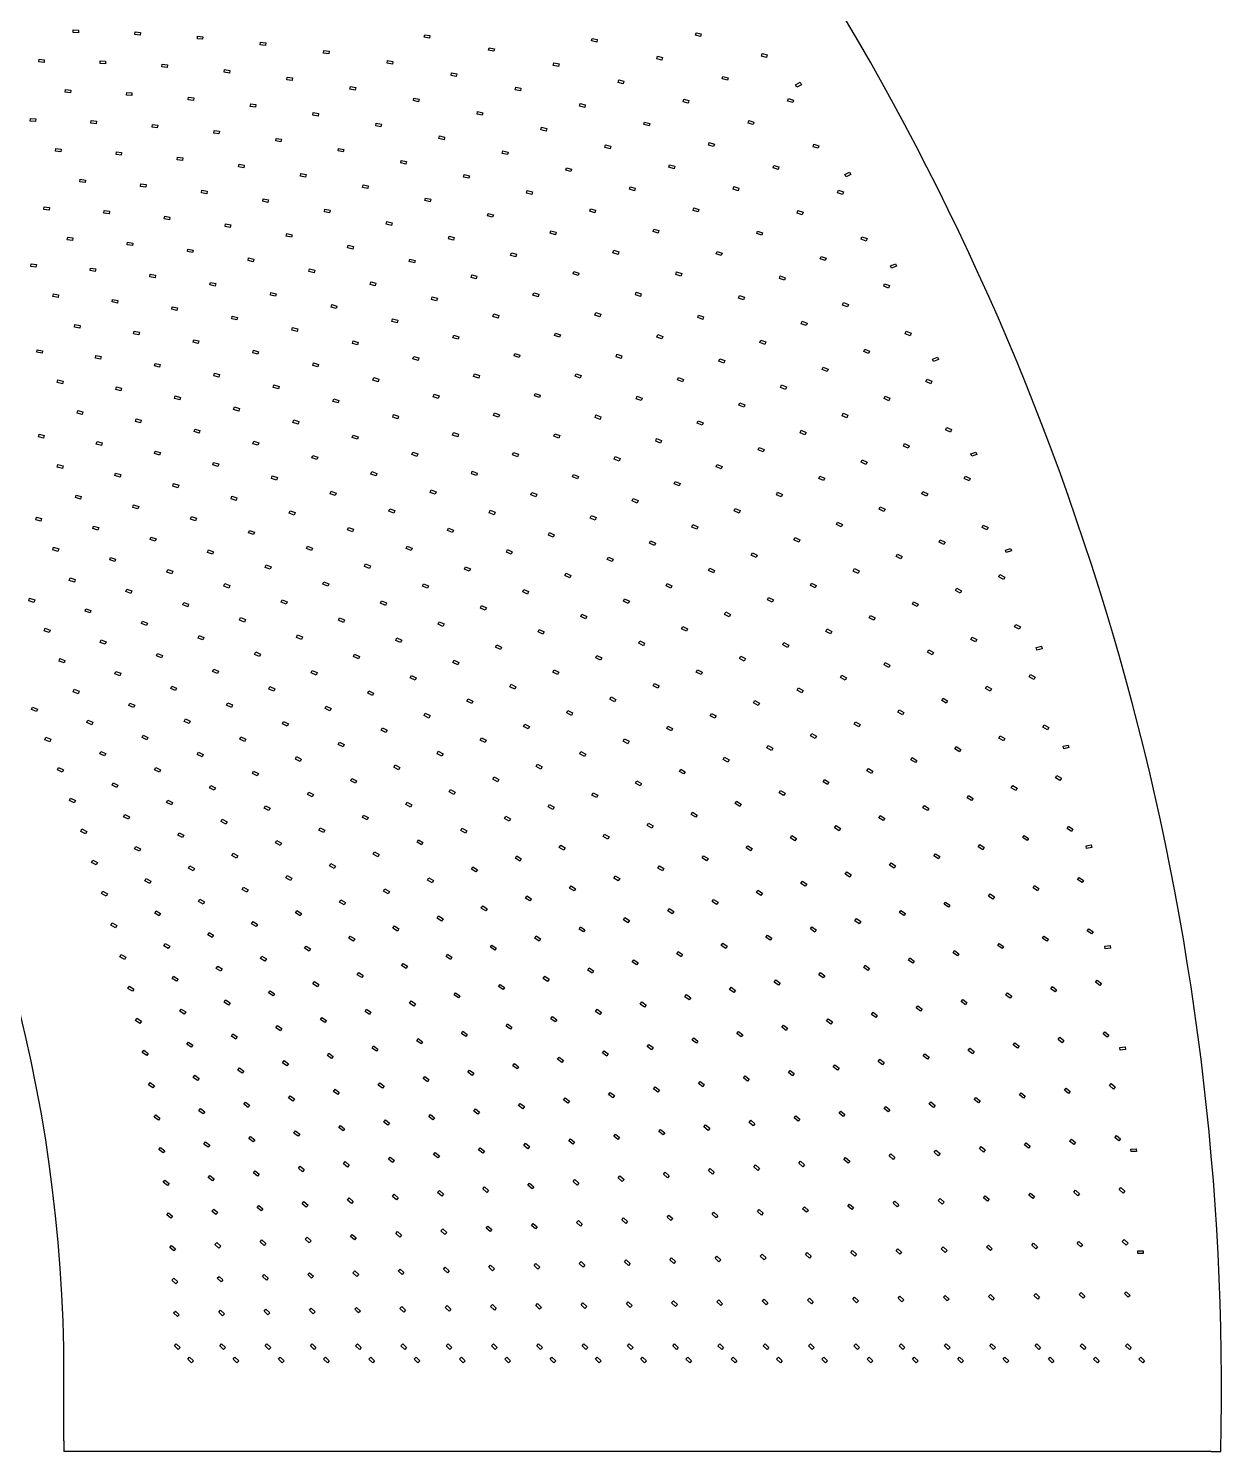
# Model space of a CAD drawing. Header units: millimetres. Extents: x 0 to 999, y -29 to 907.
# Drawn here: x 552 to 999, y -29 to 505 of the extents above; entities that cross this region are included whole.
import ezdxf

# ---------------------------------------------------------------- set-up
doc = ezdxf.new("R2010")
doc.units = ezdxf.units.MM
doc.layers.get('0').update_dxf_attribs({"linetype": 'CONTINUOUS'})

msp = doc.modelspace()

# ---------------------------------------------------------------- linework, layer by layer
for p, q in [((564.86, -25), (564.86, 0)), ((564.86, -25), (564.86, -29)), ((568.86, -29), (564.86, -29)), ((995.49, -29), (568.86, -29)), ((995.49, -29), (999.09, -29))]:
    msp.add_line(p, q)
for points in [[(568.29, 503.72), (568.37, 504.72), (570.36, 504.57), (570.29, 503.57)], [(591.51, 502.9), (591.61, 503.9), (593.6, 503.71), (593.5, 502.72)], [(614.93, 501.35), (615.04, 502.34), (617.03, 502.11), (616.91, 501.12)], [(700.08, 501.89), (700.25, 502.87), (702.22, 502.52), (702.05, 501.54)], [(802.11, 503.61), (804.06, 503.14), (803.82, 502.16), (801.88, 502.63)], [(640.5, 498.77), (638.52, 499.04), (638.65, 500.03), (640.63, 499.76)], [(664.24, 495.67), (662.26, 495.98), (662.42, 496.97), (664.39, 496.66)], [(724.26, 497.01), (724.46, 497.99), (726.42, 497.6), (726.23, 496.62)], [(762.86, 500.51), (763.07, 501.48), (765.02, 501.05), (764.81, 500.08)], [(555.41, 492.63), (555.49, 493.62), (557.48, 493.48), (557.41, 492.48)], [(578.41, 492.07), (578.5, 493.07), (580.49, 492.88), (580.4, 491.88)], [(601.61, 490.78), (601.72, 491.78), (603.71, 491.55), (603.59, 490.55)], [(688.28, 492.79), (688.11, 491.8), (686.14, 492.15), (686.31, 493.14)], [(750.7, 491.89), (750.49, 490.92), (748.53, 491.35), (748.75, 492.32)], [(789.55, 494.27), (789.32, 493.3), (787.37, 493.77), (787.61, 494.74)], [(826.61, 494.81), (826.86, 495.77), (828.8, 495.27), (828.54, 494.3)], [(624.98, 488.75), (625.12, 489.74), (627.1, 489.47), (626.97, 488.48)], [(650.5, 485.65), (648.52, 485.96), (648.68, 486.95), (650.65, 486.64)], [(710.13, 487.56), (710.33, 488.54), (712.29, 488.15), (712.09, 487.17)], [(812.18, 487.21), (814.11, 486.7), (813.86, 485.73), (811.92, 486.24)], [(565.31, 481.24), (565.4, 482.24), (567.39, 482.05), (567.3, 481.05)], [(588.29, 480.22), (588.4, 481.21), (590.39, 480.98), (590.27, 479.99)], [(674.17, 482.07), (672.2, 482.42), (672.38, 483.41), (674.35, 483.06)], [(734.21, 482.19), (734.43, 483.17), (736.38, 482.74), (736.16, 481.76)], [(772.87, 484.9), (773.1, 485.87), (775.05, 485.41), (774.81, 484.43)], [(841.68, 484.1), (839.92, 483.15), (839.44, 484.03), (841.2, 484.98)], [(611.45, 478.46), (611.59, 479.45), (613.57, 479.18), (613.43, 478.19)], [(634.79, 475.95), (634.94, 476.94), (636.92, 476.63), (636.76, 475.64)], [(698.15, 478.7), (697.96, 477.72), (696, 478.11), (696.19, 479.09)], [(760.54, 476.54), (760.31, 475.57), (758.36, 476.04), (758.6, 477.01)], [(799.43, 478.13), (799.18, 477.16), (797.24, 477.67), (797.5, 478.64)], [(836.49, 477.91), (836.76, 478.87), (838.69, 478.32), (838.41, 477.36)], [(552.3, 471.4), (554.29, 471.22), (554.2, 470.22), (552.2, 470.41)], [(574.97, 469.66), (575.08, 470.65), (577.07, 470.42), (576.95, 469.43)], [(660.23, 472.34), (658.26, 472.69), (658.44, 473.67), (660.41, 473.32)], [(719.89, 473.03), (720.1, 474.01), (722.06, 473.58), (721.84, 472.6)], [(821.91, 470.6), (823.83, 470.06), (823.56, 469.09), (821.64, 469.64)], [(597.92, 468.17), (598.06, 469.16), (600.04, 468.89), (599.9, 467.9)], [(621.05, 465.94), (621.2, 466.93), (623.18, 466.62), (623.02, 465.63)], [(683.83, 468.27), (681.86, 468.66), (682.06, 469.65), (684.02, 469.26)], [(707.74, 464.42), (707.52, 463.44), (705.57, 463.87), (705.78, 464.85)], [(743.86, 467.17), (744.09, 468.14), (746.04, 467.68), (745.8, 466.7)], [(782.56, 469.1), (782.81, 470.07), (784.75, 469.56), (784.49, 468.59)], [(561.76, 460.09), (563.75, 459.86), (563.63, 458.86), (561.65, 459.09)], [(644.32, 462.96), (644.5, 463.94), (646.47, 463.59), (646.29, 462.61)], [(669.69, 458.83), (667.73, 459.22), (667.93, 460.2), (669.89, 459.81)], [(770.07, 460.99), (769.81, 460.02), (767.88, 460.53), (768.13, 461.5)], [(808.98, 461.79), (808.71, 460.83), (806.78, 461.37), (807.06, 462.34)], [(846.03, 460.82), (846.32, 461.77), (848.23, 461.19), (847.94, 460.23)], [(584.39, 457.88), (584.52, 458.87), (586.51, 458.6), (586.37, 457.61)], [(607.31, 455.92), (607.46, 456.91), (609.44, 456.6), (609.29, 455.61)], [(630.39, 453.22), (630.56, 454.21), (632.53, 453.86), (632.36, 452.87)], [(693.2, 454.28), (691.24, 454.71), (691.46, 455.69), (693.41, 455.26)], [(729.35, 458.31), (729.59, 459.28), (731.53, 458.81), (731.3, 457.84)], [(653.6, 449.77), (653.79, 450.75), (655.75, 450.36), (655.56, 449.38)], [(717.02, 449.94), (716.79, 448.97), (714.85, 449.44), (715.08, 450.41)], [(753.19, 451.96), (753.45, 452.93), (755.38, 452.42), (755.13, 451.45)], [(791.93, 453.1), (792.2, 454.07), (794.13, 453.52), (793.85, 452.56)], [(831.3, 453.81), (833.21, 453.22), (832.92, 452.27), (831.01, 452.85)], [(860.19, 450.4), (858.39, 449.52), (857.95, 450.41), (859.75, 451.29)], [(570.99, 448.58), (572.98, 448.31), (572.84, 447.32), (570.86, 447.59)], [(593.57, 445.91), (593.73, 446.9), (595.7, 446.59), (595.55, 445.6)], [(616.45, 443.49), (616.62, 444.48), (618.59, 444.13), (618.42, 443.14)], [(678.88, 445.13), (676.92, 445.56), (677.14, 446.53), (679.09, 446.1)], [(738.51, 443.39), (738.77, 444.36), (740.7, 443.85), (740.45, 442.89)], [(779.27, 445.25), (779, 444.29), (777.08, 444.84), (777.35, 445.8)], [(818.19, 445.26), (817.9, 444.3), (815.99, 444.89), (816.28, 445.84)], [(855.21, 443.53), (855.53, 444.48), (857.43, 443.86), (857.11, 442.91)], [(559.31, 437.03), (557.33, 437.3), (557.46, 438.29), (559.44, 438.02)], [(639.46, 440.32), (639.66, 441.3), (641.62, 440.91), (641.43, 439.93)], [(702.28, 440.11), (700.34, 440.58), (700.58, 441.55), (702.52, 441.08)], [(579.99, 436.88), (581.97, 436.57), (581.81, 435.59), (579.83, 435.9)], [(602.51, 433.76), (602.68, 434.74), (604.65, 434.39), (604.48, 433.41)], [(662.6, 436.4), (662.82, 437.37), (664.77, 436.94), (664.55, 435.97)], [(726.02, 435.28), (725.76, 434.32), (723.83, 434.83), (724.08, 435.79)], [(762.22, 436.57), (762.5, 437.53), (764.42, 436.98), (764.15, 436.02)], [(800.97, 436.92), (801.26, 437.88), (803.18, 437.29), (802.88, 436.33)], [(840.35, 436.82), (842.25, 436.2), (841.94, 435.25), (840.04, 435.87)], [(625.33, 430.88), (625.53, 431.86), (627.49, 431.47), (627.29, 430.49)], [(648.28, 427.24), (648.49, 428.22), (650.45, 427.79), (650.23, 426.81)], [(687.78, 431.24), (685.84, 431.71), (686.07, 432.68), (688.01, 432.21)], [(747.37, 428.3), (747.64, 429.26), (749.57, 428.71), (749.29, 427.75)], [(788.16, 429.33), (787.86, 428.37), (785.95, 428.96), (786.25, 429.91)], [(827.07, 428.54), (826.76, 427.59), (824.86, 428.22), (825.17, 429.17)], [(568.07, 425.57), (566.1, 425.88), (566.25, 426.87), (568.23, 426.56)], [(588.75, 425.01), (590.71, 424.66), (590.54, 423.68), (588.57, 424.03)], [(611.2, 421.43), (611.39, 422.41), (613.35, 422.02), (613.16, 421.04)], [(671.33, 422.85), (671.56, 423.82), (673.51, 423.35), (673.27, 422.38)], [(711.08, 425.75), (709.15, 426.26), (709.4, 427.22), (711.34, 426.72)], [(864.05, 426.07), (864.38, 427.01), (866.27, 426.35), (865.94, 425.4)], [(554.33, 415.56), (552.36, 415.87), (552.51, 416.86), (554.49, 416.55)], [(633.96, 418.08), (634.17, 419.06), (636.12, 418.63), (635.91, 417.65)], [(696.4, 417.18), (694.46, 417.69), (694.72, 418.66), (696.65, 418.15)], [(734.71, 420.44), (734.44, 419.48), (732.51, 420.03), (732.79, 420.99)], [(770.93, 420.99), (771.23, 421.95), (773.14, 421.36), (772.85, 420.4)], [(809.68, 420.56), (810, 421.51), (811.89, 420.88), (811.58, 419.93)], [(849.05, 419.66), (850.94, 419), (850.61, 418.05), (848.72, 418.72)], [(877.35, 415.98), (875.52, 415.17), (875.11, 416.09), (876.94, 416.9)], [(576.6, 413.94), (574.63, 414.29), (574.81, 415.28), (576.78, 414.93)], [(597.26, 412.96), (599.22, 412.57), (599.03, 411.59), (597.06, 411.98)], [(656.82, 413.98), (657.06, 414.95), (659, 414.48), (658.77, 413.51)], [(719.58, 411.21), (717.66, 411.76), (717.93, 412.72), (719.86, 412.18)], [(755.92, 413.03), (756.21, 413.98), (758.12, 413.4), (757.83, 412.44)], [(796.72, 413.22), (796.41, 412.27), (794.51, 412.9), (794.82, 413.85)], [(835.61, 411.65), (835.28, 410.71), (833.39, 411.37), (833.72, 412.31)], [(619.63, 408.92), (619.85, 409.9), (621.8, 409.47), (621.59, 408.49)], [(642.32, 405.12), (642.55, 406.09), (644.5, 405.62), (644.26, 404.65)], [(679.78, 409.12), (680.04, 410.09), (681.97, 409.58), (681.72, 408.61)], [(743.1, 405.43), (742.81, 404.47), (740.9, 405.06), (741.19, 406.02)], [(779.33, 405.24), (779.64, 406.19), (781.54, 405.57), (781.23, 404.62)], [(872.53, 408.42), (872.88, 409.36), (874.75, 408.66), (874.4, 407.72)], [(562.66, 404.21), (560.69, 404.56), (560.87, 405.55), (562.84, 405.2)], [(584.89, 402.14), (582.93, 402.53), (583.13, 403.51), (585.09, 403.12)], [(605.53, 400.74), (607.48, 400.31), (607.26, 399.34), (605.31, 399.77)], [(665.1, 400.55), (665.35, 401.52), (667.29, 401.01), (667.03, 400.04)], [(704.73, 402.94), (702.81, 403.49), (703.08, 404.45), (705, 403.91)], [(818.06, 404.02), (818.39, 404.96), (820.28, 404.3), (819.95, 403.36)], [(857.4, 402.32), (859.27, 401.62), (858.92, 400.69), (857.05, 401.39)], [(627.81, 396.25), (628.05, 397.22), (629.99, 396.75), (629.76, 395.78)], [(687.95, 395.22), (688.23, 396.19), (690.15, 395.64), (689.88, 394.68)], [(727.79, 396.51), (725.88, 397.1), (726.17, 398.05), (728.08, 397.46)], [(764.15, 397.58), (764.46, 398.53), (766.36, 397.91), (766.05, 396.96)], [(804.95, 396.95), (804.62, 396.01), (802.73, 396.67), (803.06, 397.62)], [(570.76, 392.7), (568.8, 393.09), (568.99, 394.07), (570.95, 393.68)], [(592.94, 390.18), (590.99, 390.61), (591.2, 391.58), (593.16, 391.15)], [(650.42, 391.98), (650.67, 392.95), (652.61, 392.44), (652.35, 391.47)], [(712.77, 388.54), (710.86, 389.13), (711.15, 390.09), (713.07, 389.5)], [(751.19, 390.25), (750.87, 389.3), (748.97, 389.92), (749.29, 390.87)], [(787.4, 389.32), (787.73, 390.27), (789.62, 389.6), (789.29, 388.66)], [(843.8, 394.59), (843.45, 393.65), (841.58, 394.35), (841.93, 395.29)], [(880.64, 390.61), (881.01, 391.54), (882.87, 390.8), (882.5, 389.87)], [(613.54, 388.36), (615.49, 387.89), (615.25, 386.92), (613.31, 387.38)], [(673.1, 386.96), (673.37, 387.92), (675.3, 387.37), (675.02, 386.41)], [(826.1, 387.32), (826.45, 388.25), (828.32, 387.55), (827.97, 386.62)], [(865.4, 384.82), (867.26, 384.08), (866.89, 383.15), (865.03, 383.89)], [(556.82, 384.23), (556.63, 383.25), (554.66, 383.64), (554.86, 384.62)], [(578.62, 381.02), (576.67, 381.45), (576.88, 382.43), (578.83, 382)], [(600.75, 378.05), (598.8, 378.52), (599.04, 379.49), (600.98, 379.02)], [(635.73, 383.41), (635.99, 384.38), (637.92, 383.87), (637.67, 382.9)], [(658.25, 378.69), (658.52, 379.65), (660.44, 379.1), (660.17, 378.14)], [(695.84, 381.17), (696.13, 382.12), (698.05, 381.53), (697.75, 380.58)], [(735.7, 381.64), (733.8, 382.27), (734.11, 383.22), (736.01, 382.59)], [(772.07, 381.98), (772.4, 382.92), (774.29, 382.25), (773.96, 381.31)], [(812.85, 380.52), (812.5, 379.58), (810.62, 380.28), (810.97, 381.22)], [(893.13, 380.92), (891.27, 380.18), (890.9, 381.11), (892.76, 381.85)], [(621.31, 375.81), (623.24, 375.3), (622.99, 374.34), (621.05, 374.84)], [(680.82, 373.2), (681.12, 374.16), (683.03, 373.57), (682.73, 372.61)], [(720.52, 373.98), (718.62, 374.61), (718.93, 375.56), (720.83, 374.93)], [(758.96, 374.91), (758.63, 373.96), (756.74, 374.63), (757.07, 375.57)], [(795.15, 373.25), (795.5, 374.18), (797.37, 373.48), (797.02, 372.54)], [(851.64, 377.36), (851.27, 376.43), (849.41, 377.17), (849.78, 378.1)], [(564.51, 372.84), (564.3, 371.86), (562.34, 372.29), (562.56, 373.27)], [(586.24, 369.18), (584.3, 369.65), (584.53, 370.63), (586.48, 370.16)], [(643.39, 370.42), (643.67, 371.38), (645.59, 370.83), (645.32, 369.87)], [(833.8, 370.45), (834.17, 371.38), (836.03, 370.64), (835.66, 369.71)], [(888.4, 372.64), (888.79, 373.56), (890.63, 372.78), (890.24, 371.86)], [(608.3, 365.77), (606.37, 366.28), (606.62, 367.24), (608.56, 366.73)], [(665.8, 365.23), (666.1, 366.19), (668.01, 365.6), (667.72, 364.65)], [(703.44, 366.95), (703.75, 367.9), (705.65, 367.27), (705.34, 366.32)], [(743.3, 366.61), (741.41, 367.28), (741.74, 368.22), (743.63, 367.56)], [(779.67, 366.21), (780.02, 367.15), (781.9, 366.44), (781.54, 365.51)], [(820.41, 363.92), (820.04, 362.99), (818.18, 363.73), (818.55, 364.66)], [(873.04, 367.16), (874.88, 366.38), (874.49, 365.46), (872.65, 366.24)], [(571.97, 361.29), (571.74, 360.32), (569.79, 360.79), (570.03, 361.76)], [(593.62, 357.2), (591.69, 357.71), (591.94, 358.67), (593.88, 358.17)], [(628.81, 363.11), (630.74, 362.56), (630.46, 361.6), (628.54, 362.15)], [(650.79, 357.27), (651.08, 358.23), (652.99, 357.64), (652.7, 356.68)], [(688.26, 359.29), (688.58, 360.24), (690.48, 359.62), (690.16, 358.67)], [(727.97, 359.27), (726.08, 359.93), (726.41, 360.87), (728.3, 360.21)], [(766.42, 359.41), (766.07, 358.47), (764.2, 359.18), (764.55, 360.11)], [(802.57, 357.01), (802.94, 357.94), (804.79, 357.2), (804.42, 356.27)], [(859.13, 359.98), (858.74, 359.06), (856.9, 359.84), (857.29, 360.76)], [(557.23, 351.45), (555.29, 351.92), (555.52, 352.9), (557.47, 352.43)], [(615.61, 353.33), (613.69, 353.88), (613.96, 354.84), (615.88, 354.29)], [(673.09, 351.63), (673.4, 352.58), (675.3, 351.96), (674.99, 351.01)], [(710.75, 352.58), (711.08, 353.52), (712.97, 352.86), (712.64, 351.92)], [(750.59, 351.44), (748.72, 352.14), (749.07, 353.08), (750.94, 352.37)], [(841.15, 353.44), (841.54, 354.36), (843.38, 353.58), (842.99, 352.66)], [(895.79, 354.51), (896.19, 355.43), (898.02, 354.61), (897.61, 353.7)], [(579.19, 349.6), (578.94, 348.63), (577, 349.14), (577.26, 350.11)], [(636.06, 350.26), (637.97, 349.67), (637.68, 348.72), (635.77, 349.3)], [(786.95, 350.29), (787.32, 351.22), (789.18, 350.48), (788.81, 349.55)], [(827.63, 347.18), (827.25, 346.26), (825.4, 347.04), (825.79, 347.96)], [(880.32, 349.35), (882.14, 348.53), (881.74, 347.62), (879.91, 348.43)], [(600.76, 345.06), (598.83, 345.61), (599.11, 346.57), (601.03, 346.03)], [(622.66, 340.75), (620.75, 341.34), (621.04, 342.3), (622.95, 341.71)], [(657.91, 343.97), (658.22, 344.92), (660.12, 344.3), (659.81, 343.35)], [(695.42, 345.23), (695.75, 346.18), (697.64, 345.51), (697.31, 344.57)], [(735.12, 344.4), (733.24, 345.1), (733.6, 346.04), (735.47, 345.34)], [(773.56, 343.76), (773.19, 342.83), (771.34, 343.58), (771.71, 344.5)], [(866.27, 342.45), (865.86, 341.54), (864.04, 342.35), (864.44, 343.27)], [(907.51, 345.26), (905.62, 344.59), (905.29, 345.54), (907.18, 346.2)], [(564.26, 340.06), (562.32, 340.57), (562.58, 341.54), (564.51, 341.03)], [(586.18, 337.76), (585.9, 336.8), (583.98, 337.34), (584.25, 338.3)], [(643.05, 337.27), (644.95, 336.64), (644.63, 335.69), (642.73, 336.32)], [(680.09, 337.88), (680.42, 338.83), (682.31, 338.16), (681.98, 337.22)], [(717.77, 338.07), (718.12, 339.01), (719.99, 338.3), (719.64, 337.37)], [(757.58, 336.12), (755.72, 336.86), (756.09, 337.78), (757.95, 337.04)], [(809.65, 340.63), (810.04, 341.56), (811.89, 340.78), (811.5, 339.86)], [(848.16, 336.27), (848.57, 337.19), (850.39, 336.37), (849.99, 335.46)], [(902.8, 336.24), (903.23, 337.15), (905.04, 336.29), (904.61, 335.39)], [(607.64, 332.79), (605.73, 333.37), (606.02, 334.33), (607.94, 333.74)], [(664.76, 330.54), (665.09, 331.48), (666.98, 330.82), (666.65, 329.87)], [(702.29, 331.03), (702.64, 331.97), (704.52, 331.27), (704.17, 330.33)], [(793.91, 334.23), (794.29, 335.16), (796.14, 334.38), (795.75, 333.46)], [(887.23, 331.39), (889.04, 330.54), (888.62, 329.63), (886.81, 330.48)], [(571.05, 328.53), (569.13, 329.07), (569.4, 330.04), (571.32, 329.49)], [(592.92, 325.78), (592.62, 324.82), (590.71, 325.41), (591.01, 326.36)], [(629.46, 328.03), (627.56, 328.66), (627.87, 329.61), (629.77, 328.98)], [(741.96, 329.4), (740.1, 330.14), (740.47, 331.06), (742.33, 330.32)], [(780.39, 327.98), (780, 327.06), (778.16, 327.83), (778.55, 328.75)], [(834.52, 330.29), (834.11, 329.38), (832.28, 330.19), (832.69, 331.11)], [(554.55, 321.77), (556.47, 321.22), (556.2, 320.26), (554.27, 320.81)], [(614.28, 320.37), (612.38, 321), (612.69, 321.95), (614.59, 321.32)], [(649.77, 324.13), (651.65, 323.47), (651.32, 322.52), (649.43, 323.19)], [(686.82, 324), (687.17, 324.93), (689.04, 324.23), (688.69, 323.3)], [(724.49, 323.42), (724.86, 324.35), (726.72, 323.61), (726.35, 322.68)], [(764.25, 320.65), (762.41, 321.43), (762.8, 322.35), (764.64, 321.58)], [(816.41, 324.12), (816.82, 325.03), (818.64, 324.21), (818.23, 323.3)], [(873.05, 324.78), (872.62, 323.88), (870.81, 324.73), (871.24, 325.63)], [(577.61, 316.86), (575.69, 317.44), (575.99, 318.4), (577.9, 317.81)], [(635.99, 315.18), (634.1, 315.84), (634.44, 316.78), (636.32, 316.12)], [(671.34, 316.96), (671.69, 317.9), (673.56, 317.2), (673.21, 316.26)], [(708.87, 316.7), (709.24, 317.63), (711.1, 316.89), (710.73, 315.96)], [(748.5, 314.25), (746.66, 315.03), (747.05, 315.95), (748.89, 315.17)], [(800.53, 318.04), (800.94, 318.95), (802.77, 318.13), (802.36, 317.22)], [(854.82, 318.97), (855.24, 319.88), (857.05, 319.03), (856.63, 318.12)], [(909.45, 317.83), (909.89, 318.73), (911.69, 317.84), (911.24, 316.94)], [(560.97, 310.43), (562.88, 309.85), (562.59, 308.89), (560.67, 309.48)], [(599.41, 313.66), (599.1, 312.71), (597.2, 313.34), (597.51, 314.29)], [(656.22, 310.86), (658.09, 310.16), (657.74, 309.22), (655.87, 309.93)], [(693.26, 309.98), (693.63, 310.91), (695.49, 310.17), (695.12, 309.24)], [(786.89, 312.05), (786.48, 311.14), (784.66, 311.96), (785.06, 312.87)], [(841.06, 313.27), (840.63, 312.37), (838.82, 313.22), (839.25, 314.12)], [(893.78, 313.3), (895.58, 312.41), (895.13, 311.51), (893.34, 312.4)], [(920.47, 309.05), (918.56, 308.47), (918.27, 309.42), (920.18, 310.01)], [(583.92, 305.06), (582.02, 305.68), (582.34, 306.63), (584.24, 306.01)], [(620.66, 307.83), (618.77, 308.49), (619.11, 309.43), (620.99, 308.77)], [(730.91, 308.63), (731.3, 309.55), (733.14, 308.77), (732.75, 307.85)], [(770.61, 305.06), (768.78, 305.88), (769.19, 306.79), (771.01, 305.97)], [(822.82, 307.46), (823.25, 308.37), (825.06, 307.51), (824.63, 306.61)], [(879.47, 306.98), (879.02, 306.08), (877.23, 306.97), (877.67, 307.87)], [(605.66, 301.42), (605.33, 300.48), (603.44, 301.14), (603.78, 302.09)], [(642.26, 302.19), (640.39, 302.89), (640.74, 303.83), (642.61, 303.13)], [(677.64, 303.26), (678.01, 304.19), (679.87, 303.45), (679.5, 302.52)], [(715.16, 302.23), (715.55, 303.15), (717.39, 302.37), (717, 301.45)], [(754.73, 298.98), (752.91, 299.8), (753.31, 300.71), (755.14, 299.89)], [(806.83, 301.71), (807.25, 302.61), (809.06, 301.76), (808.64, 300.85)], [(861.12, 301.54), (861.56, 302.44), (863.36, 301.55), (862.91, 300.65)], [(915.72, 299.29), (916.18, 300.17), (917.95, 299.25), (917.49, 298.36)], [(567.16, 298.97), (569.06, 298.35), (568.75, 297.4), (566.85, 298.02)], [(590, 293.13), (588.11, 293.79), (588.45, 294.74), (590.33, 294.07)], [(626.79, 295.15), (624.91, 295.86), (625.26, 296.79), (627.14, 296.09)], [(662.4, 297.47), (664.25, 296.73), (663.88, 295.8), (662.03, 296.54)], [(699.41, 295.83), (699.8, 296.75), (701.64, 295.97), (701.26, 295.05)], [(737.03, 293.72), (737.44, 294.63), (739.26, 293.81), (738.86, 292.9)], [(793.07, 296), (792.64, 295.1), (790.83, 295.95), (791.26, 296.85)], [(847.25, 296.12), (846.8, 295.22), (845.01, 296.11), (845.46, 297.01)], [(899.96, 295.07), (901.74, 294.15), (901.28, 293.26), (899.5, 294.19)], [(551.98, 291.31), (553.88, 290.69), (553.57, 289.74), (551.67, 290.36)], [(611.66, 289.05), (611.31, 288.12), (609.44, 288.82), (609.79, 289.76)], [(648.27, 289.08), (646.41, 289.82), (646.78, 290.75), (648.64, 290.01)], [(683.66, 289.43), (684.05, 290.35), (685.9, 289.57), (685.51, 288.65)], [(721.15, 287.64), (721.56, 288.55), (723.39, 287.74), (722.98, 286.82)], [(776.65, 289.34), (774.84, 290.19), (775.26, 291.1), (777.07, 290.25)], [(828.9, 290.68), (829.35, 291.58), (831.14, 290.69), (830.69, 289.79)], [(885.52, 289.05), (885.06, 288.16), (883.29, 289.08), (883.75, 289.97)], [(573.12, 287.39), (575, 286.72), (574.67, 285.78), (572.78, 286.45)], [(632.65, 282.36), (630.8, 283.1), (631.17, 284.03), (633.02, 283.29)], [(668.3, 283.95), (670.15, 283.17), (669.76, 282.25), (667.91, 283.03)], [(760.65, 283.59), (758.84, 284.44), (759.27, 285.34), (761.08, 284.49)], [(812.79, 285.25), (813.24, 286.15), (815.03, 285.26), (814.58, 284.36)], [(867.07, 283.98), (867.53, 284.87), (869.3, 283.94), (868.84, 283.06)], [(557.79, 280.04), (559.67, 279.38), (559.34, 278.43), (557.45, 279.1)], [(595.83, 281.08), (593.96, 281.78), (594.31, 282.72), (596.19, 282.02)], [(705.28, 281.56), (705.69, 282.47), (707.51, 281.66), (707.1, 280.74)], [(742.85, 278.68), (743.27, 279.59), (745.08, 278.73), (744.65, 277.83)], [(798.92, 279.83), (798.47, 278.93), (796.68, 279.82), (797.13, 280.72)], [(853.09, 278.84), (852.63, 277.96), (850.85, 278.88), (851.31, 279.77)], [(921.61, 280.62), (922.09, 281.5), (923.84, 280.54), (923.36, 279.66)], [(578.84, 275.69), (580.71, 274.98), (580.36, 274.05), (578.49, 274.75)], [(617.41, 276.57), (617.04, 275.64), (615.18, 276.38), (615.55, 277.31)], [(654.01, 275.85), (652.17, 276.62), (652.55, 277.55), (654.4, 276.77)], [(689.4, 275.48), (689.81, 276.39), (691.64, 275.58), (691.23, 274.66)], [(726.85, 272.93), (727.28, 273.83), (729.08, 272.98), (728.66, 272.07)], [(782.36, 273.5), (780.57, 274.39), (781.02, 275.29), (782.81, 274.4)], [(834.64, 273.78), (835.1, 274.67), (836.87, 273.74), (836.41, 272.86)], [(905.77, 276.73), (907.53, 275.77), (907.05, 274.89), (905.29, 275.85)], [(931.99, 272.36), (930.05, 271.85), (929.8, 272.82), (931.73, 273.33)], [(563.36, 268.65), (565.23, 267.95), (564.88, 267.01), (563.01, 267.71)], [(601.42, 268.92), (599.56, 269.66), (599.93, 270.59), (601.79, 269.85)], [(638.26, 269.45), (636.42, 270.22), (636.81, 271.15), (638.65, 270.37)], [(673.93, 270.31), (675.76, 269.5), (675.35, 268.58), (673.53, 269.4)], [(710.85, 267.17), (711.28, 268.07), (713.09, 267.22), (712.66, 266.32)], [(766.26, 268.07), (764.46, 268.96), (764.91, 269.86), (766.7, 268.97)], [(818.42, 268.68), (818.88, 269.57), (820.66, 268.64), (820.19, 267.75)], [(872.66, 266.31), (873.14, 267.18), (874.89, 266.22), (874.41, 265.35)], [(891.21, 271), (890.73, 270.12), (888.98, 271.08), (889.46, 271.96)], [(584.32, 263.87), (586.18, 263.13), (585.81, 262.2), (583.95, 262.94)], [(622.9, 263.97), (622.51, 263.05), (620.67, 263.82), (621.06, 264.74)], [(659.48, 262.5), (657.65, 263.32), (658.06, 264.23), (659.89, 263.42)], [(694.86, 261.41), (695.28, 262.32), (697.09, 261.47), (696.67, 260.56)], [(748.35, 263.53), (748.8, 264.43), (750.59, 263.54), (750.15, 262.64)], [(804.44, 263.54), (803.98, 262.65), (802.2, 263.58), (802.67, 264.46)], [(858.58, 261.45), (858.1, 260.58), (856.34, 261.54), (856.82, 262.41)], [(927.12, 261.84), (927.62, 262.71), (929.35, 261.71), (928.86, 260.84)], [(568.7, 257.15), (570.56, 256.41), (570.19, 255.48), (568.33, 256.22)], [(606.76, 256.64), (604.92, 257.42), (605.31, 258.34), (607.15, 257.57)], [(643.6, 256.42), (641.78, 257.24), (642.18, 258.15), (644.01, 257.34)], [(679.29, 256.56), (681.1, 255.71), (680.67, 254.81), (678.86, 255.66)], [(732.24, 258.1), (732.69, 259), (734.48, 258.11), (734.04, 257.21)], [(787.76, 257.55), (785.99, 258.48), (786.45, 259.36), (788.22, 258.44)], [(840.03, 256.77), (840.51, 257.64), (842.26, 256.68), (841.78, 255.81)], [(911.21, 258.27), (912.94, 257.27), (912.45, 256.4), (910.71, 257.4)], [(589.56, 251.94), (591.4, 251.16), (591.01, 250.24), (589.17, 251.02)], [(628.13, 251.26), (627.73, 250.34), (625.9, 251.16), (626.31, 252.07)], [(716.13, 252.67), (716.58, 253.57), (718.37, 252.68), (717.93, 251.78)], [(771.54, 252.45), (769.77, 253.37), (770.23, 254.26), (772.01, 253.34)], [(823.71, 252), (824.19, 252.87), (825.94, 251.91), (825.46, 251.03)], [(896.53, 252.83), (896.04, 251.97), (894.3, 252.96), (894.8, 253.83)], [(553.09, 250.43), (554.95, 249.69), (554.58, 248.76), (552.72, 249.5)], [(611.85, 244.26), (610.02, 245.08), (610.43, 245.99), (612.26, 245.18)], [(664.67, 249.05), (662.87, 249.9), (663.29, 250.81), (665.1, 249.96)], [(700.02, 247.24), (700.47, 248.14), (702.26, 247.25), (701.82, 246.35)], [(753.55, 248.27), (754.02, 249.16), (755.79, 248.24), (755.33, 247.35)], [(809.63, 247.14), (809.15, 246.26), (807.39, 247.22), (807.87, 248.1)], [(877.89, 248.52), (878.39, 249.39), (880.12, 248.39), (879.62, 247.53)], [(573.81, 245.54), (575.65, 244.76), (575.26, 243.84), (573.42, 244.62)], [(648.68, 243.29), (646.87, 244.15), (647.3, 245.05), (649.1, 244.2)], [(684.36, 242.71), (686.15, 241.82), (685.71, 240.92), (683.92, 241.81)], [(737.34, 243.17), (737.8, 244.06), (739.57, 243.13), (739.11, 242.25)], [(792.83, 241.49), (791.08, 242.45), (791.56, 243.33), (793.31, 242.37)], [(845.07, 239.65), (845.57, 240.51), (847.3, 239.52), (846.8, 238.65)], [(863.71, 243.96), (863.21, 243.09), (861.48, 244.08), (861.98, 244.95)], [(932.25, 242.95), (932.77, 243.8), (934.48, 242.77), (933.96, 241.92)], [(558.06, 239.14), (559.9, 238.36), (559.52, 237.44), (557.67, 238.22)], [(594.56, 239.91), (596.38, 239.1), (595.98, 238.18), (594.15, 239)], [(633.11, 238.44), (632.68, 237.54), (630.87, 238.39), (631.3, 239.3)], [(669.6, 235.49), (667.81, 236.38), (668.25, 237.28), (670.04, 236.39)], [(721.12, 238.07), (721.58, 238.96), (723.36, 238.03), (722.89, 237.15)], [(776.51, 236.72), (774.76, 237.68), (775.24, 238.56), (776.99, 237.6)], [(828.66, 235.21), (829.16, 236.08), (830.89, 235.08), (830.39, 234.21)], [(901.48, 234.57), (900.97, 233.71), (899.26, 234.74), (899.77, 235.6)], [(916.27, 239.7), (917.98, 238.67), (917.47, 237.81), (915.75, 238.84)], [(942.04, 235.25), (940.09, 234.81), (939.87, 235.79), (941.82, 236.22)], [(578.68, 233.83), (580.51, 233.02), (580.1, 232.1), (578.27, 232.92)], [(616.69, 231.78), (614.88, 232.63), (615.3, 233.54), (617.11, 232.69)], [(653.49, 230.07), (651.7, 230.95), (652.14, 231.85), (653.93, 230.96)], [(704.9, 232.97), (705.37, 233.86), (707.14, 232.93), (706.68, 232.04)], [(758.44, 232.91), (758.92, 233.79), (760.68, 232.83), (760.2, 231.95)], [(814.48, 230.64), (813.98, 229.77), (812.25, 230.77), (812.75, 231.64)], [(882.76, 230.64), (883.27, 231.49), (884.99, 230.46), (884.47, 229.6)], [(562.8, 227.75), (564.63, 226.94), (564.22, 226.02), (562.4, 226.84)], [(599.31, 227.78), (601.12, 226.93), (600.69, 226.03), (598.88, 226.88)], [(637.82, 225.53), (637.38, 224.64), (635.59, 225.52), (636.03, 226.42)], [(689.15, 228.75), (690.92, 227.83), (690.46, 226.94), (688.69, 227.87)], [(742.13, 228.14), (742.61, 229.02), (744.36, 228.06), (743.88, 227.18)], [(797.57, 225.34), (795.84, 226.33), (796.34, 227.2), (798.07, 226.2)], [(868.49, 226.36), (867.97, 225.5), (866.26, 226.53), (866.78, 227.39)], [(936.99, 223.96), (937.53, 224.8), (939.22, 223.74), (938.69, 222.89)], [(583.31, 222.03), (585.12, 221.18), (584.7, 220.27), (582.89, 221.12)], [(621.27, 219.21), (619.48, 220.09), (619.92, 220.99), (621.71, 220.1)], [(674.24, 221.84), (672.47, 222.77), (672.93, 223.65), (674.71, 222.73)], [(709.49, 218.6), (709.97, 219.48), (711.73, 218.52), (711.25, 217.64)], [(725.81, 223.37), (726.29, 224.25), (728.04, 223.29), (727.56, 222.41)], [(781.16, 220.9), (779.43, 221.89), (779.93, 222.76), (781.66, 221.76)], [(833.27, 218.32), (833.78, 219.18), (835.5, 218.15), (834.98, 217.29)], [(849.76, 222.43), (850.28, 223.28), (851.99, 222.25), (851.48, 221.4)], [(920.95, 221.04), (922.64, 219.97), (922.11, 219.12), (920.42, 220.19)], [(567.32, 216.27), (569.13, 215.42), (568.7, 214.51), (566.89, 215.37)], [(603.81, 215.56), (605.6, 214.67), (605.16, 213.78), (603.37, 214.66)], [(658.03, 216.74), (656.25, 217.67), (656.72, 218.55), (658.49, 217.63)], [(693.65, 214.71), (695.41, 213.75), (694.93, 212.87), (693.17, 213.83)], [(746.61, 213.02), (747.1, 213.88), (748.84, 212.89), (748.34, 212.02)], [(763.02, 217.45), (763.52, 218.32), (765.25, 217.33), (764.75, 216.46)], [(819, 214.05), (818.48, 213.19), (816.77, 214.22), (817.28, 215.08)], [(906.06, 216.2), (905.53, 215.36), (903.84, 216.42), (904.37, 217.27)], [(587.7, 210.13), (589.49, 209.24), (589.05, 208.35), (587.26, 209.23)], [(625.59, 206.54), (623.82, 207.46), (624.28, 208.35), (626.06, 207.42)], [(642.27, 212.53), (641.81, 211.64), (640.04, 212.56), (640.5, 213.45)], [(678.61, 208.1), (676.86, 209.06), (677.34, 209.94), (679.09, 208.97)], [(730.2, 208.58), (730.69, 209.45), (732.43, 208.45), (731.93, 207.58)], [(801.99, 209.08), (800.27, 210.12), (800.79, 210.97), (802.5, 209.94)], [(872.91, 208.67), (872.38, 207.82), (870.68, 208.89), (871.22, 209.73)], [(887.26, 212.65), (887.79, 213.5), (889.49, 212.43), (888.95, 211.59)], [(571.59, 204.7), (573.38, 203.81), (572.94, 202.92), (571.15, 203.8)], [(608.07, 203.25), (609.84, 202.32), (609.38, 201.44), (607.6, 202.36)], [(662.3, 203.33), (660.54, 204.29), (661.02, 205.16), (662.78, 204.2)], [(713.79, 204.14), (714.28, 205.01), (716.02, 204.01), (715.52, 203.14)], [(785.49, 204.98), (783.78, 206.01), (784.29, 206.87), (786, 205.84)], [(854.11, 205.12), (854.64, 205.96), (856.33, 204.9), (855.8, 204.05)], [(941.35, 204.87), (941.9, 205.71), (943.57, 204.61), (943.02, 203.77)], [(591.85, 198.15), (593.62, 197.22), (593.16, 196.34), (591.39, 197.26)], [(646.46, 199.43), (645.98, 198.56), (644.22, 199.52), (644.7, 200.39)], [(697.87, 200.57), (699.61, 199.57), (699.11, 198.71), (697.38, 199.7)], [(750.78, 197.8), (751.3, 198.66), (753.01, 197.63), (752.49, 196.77)], [(767.28, 201.91), (767.79, 202.76), (769.51, 201.73), (768.99, 200.88)], [(823.18, 197.36), (822.65, 196.52), (820.95, 197.58), (821.49, 198.43)], [(837.53, 201.35), (838.06, 202.2), (839.76, 201.13), (839.22, 200.28)], [(910.27, 197.75), (909.72, 196.91), (908.05, 198.01), (908.6, 198.85)], [(925.25, 202.28), (926.92, 201.18), (926.37, 200.34), (924.7, 201.44)], [(950.62, 197.76), (948.65, 197.41), (948.47, 198.39), (950.44, 198.75)], [(575.63, 193.05), (577.41, 192.12), (576.94, 191.23), (575.17, 192.16)], [(629.66, 193.79), (627.91, 194.75), (628.39, 195.62), (630.14, 194.66)], [(682.7, 194.27), (680.97, 195.26), (681.46, 196.13), (683.2, 195.13)], [(734.28, 193.7), (734.8, 194.56), (736.51, 193.53), (736, 192.67)], [(806.07, 192.75), (804.38, 193.81), (804.91, 194.66), (806.6, 193.59)], [(891.4, 194.58), (891.95, 195.42), (893.62, 194.32), (893.07, 193.48)], [(612.07, 190.85), (613.82, 189.89), (613.34, 189.01), (611.59, 189.98)], [(650.38, 186.26), (649.88, 185.39), (648.14, 186.39), (648.64, 187.25)], [(666.29, 189.83), (664.55, 190.83), (665.05, 191.69), (666.79, 190.7)], [(717.79, 189.6), (718.3, 190.45), (720.02, 189.42), (719.5, 188.57)], [(771.22, 186.28), (771.75, 187.12), (773.45, 186.06), (772.91, 185.21)], [(789.49, 188.98), (787.8, 190.05), (788.33, 190.89), (790.02, 189.83)], [(858.1, 187.72), (858.65, 188.56), (860.32, 187.46), (859.77, 186.62)], [(876.97, 190.89), (876.42, 190.05), (874.75, 191.15), (875.3, 191.99)], [(595.75, 186.08), (597.51, 185.12), (597.03, 184.24), (595.27, 185.2)], [(633.47, 180.95), (631.73, 181.95), (632.23, 182.82), (633.97, 181.82)], [(686.51, 180.36), (684.79, 181.39), (685.31, 182.24), (687.02, 181.21)], [(701.8, 186.35), (703.52, 185.32), (703, 184.46), (701.29, 185.49)], [(754.64, 182.51), (755.18, 183.36), (756.87, 182.29), (756.34, 181.44)], [(827.02, 180.6), (826.47, 179.76), (824.8, 180.86), (825.35, 181.7)], [(841.45, 184.29), (842, 185.13), (843.67, 184.03), (843.12, 183.19)], [(929.17, 183.44), (930.82, 182.31), (930.25, 181.48), (928.6, 182.62)], [(945.32, 185.71), (945.88, 186.53), (947.53, 185.4), (946.97, 184.57)], [(579.44, 181.31), (581.19, 180.35), (580.71, 179.47), (578.96, 180.43)], [(615.82, 178.38), (617.56, 177.38), (617.06, 176.51), (615.32, 177.51)], [(670.01, 176.25), (668.29, 177.28), (668.81, 178.14), (670.52, 177.11)], [(738.07, 178.74), (738.6, 179.59), (740.29, 178.52), (739.76, 177.68)], [(809.82, 176.33), (808.15, 177.43), (808.7, 178.27), (810.37, 177.17)], [(895.17, 176.43), (895.74, 177.26), (897.38, 176.12), (896.82, 175.3)], [(914.1, 179.21), (913.53, 178.39), (911.89, 179.52), (912.45, 180.35)], [(599.41, 173.94), (601.15, 172.94), (600.65, 172.08), (598.91, 173.07)], [(654.03, 173.01), (653.51, 172.15), (651.8, 173.18), (652.31, 174.04)], [(705.45, 172.05), (707.14, 170.99), (706.61, 170.14), (704.91, 171.21)], [(721.49, 174.97), (722.02, 175.82), (723.72, 174.75), (723.18, 173.91)], [(774.85, 170.57), (775.4, 171.41), (777.07, 170.31), (776.52, 169.47)], [(793.17, 172.9), (791.5, 174), (792.05, 174.84), (793.72, 173.74)], [(861.74, 170.25), (862.3, 171.07), (863.95, 169.94), (863.38, 169.12)], [(880.67, 173.03), (880.1, 172.21), (878.45, 173.34), (879.02, 174.16)], [(583, 169.5), (584.74, 168.5), (584.24, 167.64), (582.5, 168.63)], [(619.32, 165.83), (621.03, 164.8), (620.52, 163.94), (618.8, 164.97)], [(637.01, 168.05), (635.3, 169.08), (635.82, 169.93), (637.53, 168.9)], [(690.03, 166.37), (688.34, 167.44), (688.87, 168.28), (690.56, 167.22)], [(758.2, 167.14), (758.75, 167.98), (760.42, 166.88), (759.87, 166.04)], [(845.02, 167.16), (845.59, 167.98), (847.23, 166.85), (846.67, 166.02)], [(948.9, 166.46), (949.48, 167.27), (951.1, 166.11), (950.52, 165.3)], [(602.82, 161.73), (604.54, 160.69), (604.02, 159.84), (602.31, 160.87)], [(657.41, 159.68), (656.87, 158.84), (655.18, 159.9), (655.71, 160.75)], [(673.45, 162.6), (671.76, 163.67), (672.29, 164.52), (673.98, 163.45)], [(724.9, 160.28), (725.45, 161.11), (727.12, 160.01), (726.57, 159.18)], [(741.55, 163.71), (742.1, 164.54), (743.77, 163.45), (743.22, 162.61)], [(813.23, 159.84), (811.59, 160.98), (812.15, 161.8), (813.8, 160.67)], [(830.52, 163.76), (829.95, 162.93), (828.3, 164.07), (828.87, 164.89)], [(917.55, 160.61), (916.97, 159.79), (915.34, 160.96), (915.93, 161.77)], [(932.7, 164.52), (934.33, 163.36), (933.74, 162.54), (932.12, 163.71)], [(957.7, 159.97), (955.72, 159.69), (955.58, 160.68), (957.56, 160.96)], [(586.32, 157.62), (588.04, 156.59), (587.52, 155.73), (585.81, 156.76)], [(640.3, 155.07), (638.6, 156.13), (639.14, 156.98), (640.83, 155.91)], [(708.8, 157.68), (710.47, 156.58), (709.92, 155.75), (708.25, 156.85)], [(778.15, 154.79), (778.72, 155.62), (780.37, 154.48), (779.8, 153.66)], [(796.52, 156.75), (794.87, 157.88), (795.44, 158.71), (797.08, 157.57)], [(884, 155.1), (883.42, 154.29), (881.79, 155.46), (882.38, 156.27)], [(898.57, 158.21), (899.15, 159.02), (900.78, 157.85), (900.19, 157.04)], [(622.56, 153.21), (624.25, 152.15), (623.72, 151.3), (622.03, 152.37)], [(676.62, 148.89), (674.95, 149.99), (675.5, 150.82), (677.17, 149.72)], [(693.27, 152.32), (691.6, 153.42), (692.15, 154.25), (693.82, 153.15)], [(761.44, 151.7), (762, 152.53), (763.65, 151.39), (763.08, 150.57)], [(848.24, 149.96), (848.82, 150.77), (850.45, 149.6), (849.86, 148.79)], [(865.02, 152.71), (865.6, 153.52), (867.22, 152.35), (866.64, 151.54)], [(589.41, 145.68), (591.1, 144.61), (590.57, 143.76), (588.87, 144.83)], [(605.98, 149.44), (607.68, 148.38), (607.14, 147.53), (605.45, 148.6)], [(660.52, 146.29), (659.97, 145.46), (658.29, 146.56), (658.84, 147.39)], [(728, 145.52), (728.57, 146.34), (730.22, 145.21), (729.65, 144.39)], [(744.72, 148.61), (745.29, 149.43), (746.93, 148.3), (746.37, 147.48)], [(816.31, 143.29), (814.69, 144.45), (815.27, 145.27), (816.9, 144.1)], [(833.67, 146.85), (833.09, 146.04), (831.46, 147.2), (832.05, 148.02)], [(935.85, 145.54), (937.45, 144.34), (936.85, 143.54), (935.25, 144.74)], [(952.08, 147.15), (952.68, 147.95), (954.28, 146.75), (953.68, 145.95)], [(625.54, 140.53), (627.21, 139.43), (626.66, 138.6), (624.99, 139.7)], [(643.32, 142.03), (641.64, 143.13), (642.19, 143.96), (643.87, 142.86)], [(696.22, 138.2), (694.57, 139.34), (695.14, 140.16), (696.78, 139.03)], [(711.85, 143.25), (713.5, 142.12), (712.93, 141.29), (711.29, 142.43)], [(781.14, 138.95), (781.72, 139.76), (783.34, 138.6), (782.76, 137.78)], [(799.54, 140.54), (797.91, 141.7), (798.5, 142.51), (800.12, 141.35)], [(901.6, 139.92), (902.2, 140.72), (903.8, 139.52), (903.2, 138.72)], [(920.63, 141.93), (920.03, 141.13), (918.43, 142.33), (919.03, 143.13)], [(592.24, 133.67), (593.91, 132.57), (593.36, 131.74), (591.69, 132.84)], [(608.89, 137.1), (610.56, 136), (610.01, 135.17), (608.34, 136.27)], [(663.35, 132.84), (662.78, 132.02), (661.14, 133.15), (661.7, 133.98)], [(679.5, 135.11), (677.85, 136.24), (678.42, 137.07), (680.07, 135.93)], [(747.59, 133.45), (748.17, 134.26), (749.79, 133.09), (749.21, 132.28)], [(764.36, 136.2), (764.94, 137.01), (766.57, 135.85), (765.99, 135.03)], [(867.94, 135.1), (868.54, 135.9), (870.14, 134.7), (869.54, 133.9)], [(886.97, 137.11), (886.37, 136.31), (884.77, 137.51), (885.37, 138.31)], [(646.07, 128.93), (644.42, 130.06), (644.99, 130.89), (646.63, 129.75)], [(714.62, 128.76), (716.24, 127.59), (715.66, 126.78), (714.03, 127.95)], [(730.81, 130.7), (731.39, 131.51), (733.02, 130.34), (732.43, 129.53)], [(819.06, 126.67), (817.46, 127.87), (818.06, 128.67), (819.66, 127.47)], [(836.48, 129.88), (835.88, 129.08), (834.28, 130.28), (834.88, 131.08)], [(851.11, 132.69), (851.71, 133.49), (853.31, 132.29), (852.71, 131.49)], [(954.88, 127.78), (955.49, 128.56), (957.07, 127.33), (956.45, 126.54)], [(611.55, 124.7), (613.2, 123.57), (612.63, 122.75), (610.99, 123.88)], [(628.27, 127.79), (629.92, 126.66), (629.35, 125.84), (627.7, 126.97)], [(682.11, 121.28), (680.48, 122.44), (681.06, 123.26), (682.69, 122.09)], [(698.88, 124.03), (697.26, 125.2), (697.84, 126.01), (699.47, 124.84)], [(783.8, 123.05), (784.4, 123.85), (786, 122.65), (785.4, 121.85)], [(802.23, 124.26), (800.63, 125.46), (801.23, 126.26), (802.83, 125.06)], [(923.32, 123.2), (922.7, 122.41), (921.13, 123.64), (921.74, 124.43)], [(938.62, 126.5), (940.19, 125.26), (939.58, 124.48), (938, 125.71)], [(963.28, 121.92), (961.29, 121.72), (961.19, 122.72), (963.18, 122.92)], [(594.84, 121.61), (596.48, 120.48), (595.92, 119.65), (594.27, 120.79)], [(648.55, 115.78), (646.93, 116.94), (647.51, 117.75), (649.14, 116.59)], [(665.91, 119.34), (665.33, 118.53), (663.71, 119.69), (664.29, 120.51)], [(750.14, 118.23), (750.74, 119.03), (752.34, 117.83), (751.74, 117.03)], [(766.97, 120.64), (767.57, 121.44), (769.17, 120.24), (768.57, 119.44)], [(870.51, 117.44), (871.12, 118.23), (872.7, 117), (872.08, 116.21)], [(889.57, 119.06), (888.96, 118.27), (887.38, 119.51), (888, 120.29)], [(904.25, 121.57), (904.87, 122.36), (906.45, 121.13), (905.83, 120.34)], [(613.96, 112.25), (615.59, 111.09), (615, 110.27), (613.38, 111.44)], [(630.74, 115), (632.36, 113.84), (631.78, 113.02), (630.15, 114.19)], [(717.09, 114.21), (718.69, 113.01), (718.09, 112.21), (716.49, 113.41)], [(733.31, 115.82), (733.91, 116.62), (735.51, 115.42), (734.91, 114.62)], [(838.95, 112.86), (838.33, 112.07), (836.76, 113.3), (837.37, 114.09)], [(853.63, 115.37), (854.25, 116.16), (855.82, 114.93), (855.21, 114.14)], [(597.19, 109.5), (598.81, 108.33), (598.23, 107.52), (596.6, 108.69)], [(668.2, 105.78), (667.6, 104.98), (666, 106.18), (666.6, 106.98)], [(684.43, 107.39), (682.83, 108.59), (683.43, 109.39), (685.03, 108.19)], [(701.26, 109.8), (699.66, 111), (700.26, 111.8), (701.86, 110.6)], [(786.14, 107.1), (786.75, 107.89), (788.33, 106.66), (787.71, 105.87)], [(804.59, 107.94), (803.01, 109.17), (803.63, 109.96), (805.2, 108.73)], [(821.46, 110.01), (819.88, 111.24), (820.5, 112.02), (822.08, 110.79)], [(940.99, 107.4), (942.54, 106.14), (941.91, 105.36), (940.36, 106.63)], [(957.27, 108.35), (957.91, 109.12), (959.46, 107.86), (958.82, 107.09)], [(632.94, 102.16), (634.54, 100.97), (633.94, 100.17), (632.34, 101.36)], [(650.77, 102.57), (649.17, 103.77), (649.77, 104.57), (651.37, 103.38)], [(735.52, 100.9), (736.13, 101.69), (737.71, 100.46), (737.09, 99.67)], [(752.39, 102.97), (753.01, 103.76), (754.58, 102.52), (753.96, 101.74)], [(769.26, 105.04), (769.88, 105.82), (771.45, 104.59), (770.84, 103.8)], [(891.81, 100.96), (891.18, 100.19), (889.62, 101.45), (890.26, 102.23)], [(906.54, 103.18), (907.17, 103.95), (908.72, 102.69), (908.09, 101.91)], [(925.63, 104.41), (925, 103.64), (923.45, 104.9), (924.08, 105.68)], [(599.29, 97.35), (600.89, 96.15), (600.29, 95.35), (598.69, 96.55)], [(616.11, 99.76), (617.72, 98.56), (617.12, 97.76), (615.52, 98.95)], [(703.34, 95.53), (701.77, 96.77), (702.38, 97.55), (703.96, 96.32)], [(719.26, 99.62), (720.83, 98.39), (720.22, 97.6), (718.64, 98.83)], [(841.07, 95.79), (840.44, 95.02), (838.89, 96.28), (839.52, 97.06)], [(855.8, 98), (856.43, 98.78), (857.98, 97.52), (857.35, 96.74)], [(872.71, 99.73), (873.34, 100.5), (874.89, 99.24), (874.26, 98.47)], [(652.72, 89.33), (651.15, 90.56), (651.76, 91.35), (653.34, 90.12)], [(670.21, 92.19), (669.6, 91.4), (668.02, 92.63), (668.64, 93.42)], [(686.47, 93.47), (684.89, 94.7), (685.51, 95.49), (687.09, 94.25)], [(788.15, 91.11), (788.78, 91.88), (790.33, 90.62), (789.7, 89.84)], [(806.61, 91.57), (805.06, 92.83), (805.69, 93.61), (807.25, 92.34)], [(823.53, 93.29), (821.98, 94.56), (822.61, 95.33), (824.16, 94.07)], [(618.01, 87.22), (619.59, 85.99), (618.97, 85.2), (617.4, 86.43)], [(634.89, 89.28), (636.46, 88.05), (635.85, 87.26), (634.27, 88.5)], [(737.41, 85.94), (738.05, 86.71), (739.6, 85.45), (738.96, 84.67)], [(754.33, 87.66), (754.96, 88.44), (756.51, 87.17), (755.88, 86.4)], [(771.24, 89.38), (771.87, 90.16), (773.42, 88.9), (772.79, 88.12)], [(908.45, 84.74), (909.09, 85.5), (910.62, 84.21), (909.97, 83.44)], [(927.56, 85.59), (926.91, 84.82), (925.39, 86.12), (926.04, 86.88)], [(942.98, 88.26), (944.51, 86.97), (943.86, 86.2), (942.33, 87.5)], [(959.28, 88.88), (959.93, 89.64), (961.45, 88.35), (960.8, 87.58)], [(601.14, 85.15), (602.72, 83.92), (602.1, 83.13), (600.52, 84.36)], [(688.23, 79.5), (686.68, 80.76), (687.31, 81.54), (688.86, 80.28)], [(705.14, 81.22), (703.59, 82.49), (704.22, 83.26), (705.77, 82)], [(721.13, 84.99), (722.68, 83.72), (722.05, 82.95), (720.5, 84.21)], [(857.61, 80.6), (858.26, 81.36), (859.79, 80.06), (859.14, 79.3)], [(874.56, 81.98), (875.21, 82.74), (876.73, 81.44), (876.08, 80.68)], [(893.67, 82.83), (893.03, 82.06), (891.5, 83.36), (892.15, 84.12)], [(967.36, 83.69), (965.36, 83.57), (965.3, 84.56), (967.3, 84.68)], [(636.57, 76.37), (638.12, 75.1), (637.49, 74.33), (635.94, 75.59)], [(654.4, 76.05), (652.85, 77.32), (653.48, 78.09), (655.03, 76.83)], [(671.95, 78.55), (671.31, 77.78), (669.76, 79.04), (670.4, 79.82)], [(789.84, 75.08), (790.49, 75.84), (792.01, 74.54), (791.36, 73.78)], [(808.31, 75.16), (806.78, 76.46), (807.43, 77.22), (808.95, 75.92)], [(825.25, 76.54), (823.73, 77.84), (824.37, 78.6), (825.9, 77.3)], [(842.84, 78.68), (842.2, 77.92), (840.67, 79.22), (841.32, 79.98)], [(602.75, 72.92), (604.3, 71.66), (603.67, 70.88), (602.11, 72.14)], [(619.66, 74.64), (621.21, 73.38), (620.58, 72.6), (619.03, 73.87)], [(722.71, 70.32), (724.24, 69.02), (723.59, 68.26), (722.06, 69.56)], [(739.01, 70.94), (739.65, 71.7), (741.18, 70.4), (740.53, 69.64)], [(755.95, 72.32), (756.6, 73.08), (758.12, 71.78), (757.48, 71.02)], [(772.9, 73.7), (773.54, 74.46), (775.07, 73.16), (774.42, 72.4)], [(960.89, 69.37), (961.55, 70.12), (963.05, 68.79), (962.38, 68.04)], [(655.81, 62.74), (654.29, 64.04), (654.94, 64.8), (656.46, 63.5)], [(673.4, 64.88), (672.76, 64.12), (671.23, 65.42), (671.88, 66.18)], [(689.7, 65.5), (688.18, 66.8), (688.82, 67.56), (690.35, 66.26)], [(706.64, 66.88), (705.12, 68.18), (705.77, 68.94), (707.29, 67.64)], [(876.04, 64.19), (876.71, 64.94), (878.2, 63.62), (877.54, 62.87)], [(895.17, 64.65), (894.51, 63.9), (893.01, 65.23), (893.67, 65.98)], [(909.98, 66.26), (910.64, 67.01), (912.14, 65.69), (911.48, 64.94)], [(929.11, 66.72), (928.45, 65.97), (926.95, 67.3), (927.61, 68.05)], [(944.58, 69.08), (946.08, 67.76), (945.41, 67.01), (943.92, 68.33)], [(604.1, 60.66), (605.63, 59.36), (604.98, 58.6), (603.46, 59.9)], [(621.05, 62.04), (622.57, 60.74), (621.92, 59.98), (620.4, 61.28)], [(637.99, 63.42), (639.52, 62.12), (638.87, 61.36), (637.34, 62.66)], [(791.2, 59.01), (791.86, 59.76), (793.36, 58.44), (792.7, 57.69)], [(809.67, 58.72), (808.17, 60.05), (808.83, 60.8), (810.33, 59.47)], [(826.64, 59.76), (825.14, 61.09), (825.8, 61.83), (827.3, 60.51)], [(844.27, 61.54), (843.6, 60.8), (842.11, 62.12), (842.77, 62.87)], [(859.08, 63.16), (859.74, 63.91), (861.24, 62.58), (860.57, 61.83)], [(690.89, 51.48), (689.39, 52.8), (690.05, 53.55), (691.55, 52.22)], [(707.86, 52.51), (706.36, 53.84), (707.02, 54.59), (708.52, 53.26)], [(723.99, 55.62), (725.49, 54.3), (724.83, 53.55), (723.33, 54.87)], [(740.3, 55.91), (740.96, 56.66), (742.46, 55.33), (741.79, 54.58)], [(757.26, 56.94), (757.93, 57.69), (759.42, 56.37), (758.76, 55.62)], [(774.23, 57.98), (774.9, 58.73), (776.39, 57.4), (775.73, 56.65)], [(605.21, 48.37), (606.71, 47.05), (606.05, 46.3), (604.55, 47.62)], [(622.18, 49.41), (623.68, 48.08), (623.01, 47.33), (621.52, 48.66)], [(639.15, 50.44), (640.65, 49.12), (639.98, 48.37), (638.49, 49.69)], [(656.95, 49.4), (655.45, 50.73), (656.12, 51.48), (657.61, 50.15)], [(674.58, 51.19), (673.92, 50.44), (672.42, 51.77), (673.09, 52.51)], [(911.14, 47.76), (911.82, 48.5), (913.29, 47.14), (912.61, 46.41)], [(930.27, 47.83), (929.6, 47.1), (928.12, 48.45), (928.8, 49.19)], [(945.79, 49.88), (947.26, 48.52), (946.58, 47.79), (945.11, 49.14)], [(962.1, 49.83), (962.77, 50.57), (964.24, 49.21), (963.57, 48.48)], [(775.25, 42.24), (775.93, 42.97), (777.4, 41.62), (776.72, 40.88)], [(792.24, 42.93), (792.91, 43.66), (794.39, 42.31), (793.71, 41.57)], [(810.69, 42.26), (809.22, 43.62), (809.9, 44.35), (811.37, 43)], [(827.68, 42.95), (826.21, 44.31), (826.89, 45.04), (828.36, 43.69)], [(845.34, 44.38), (844.67, 43.64), (843.19, 45), (843.87, 45.73)], [(860.18, 45.69), (860.86, 46.43), (862.33, 45.07), (861.65, 44.33)], [(877.17, 46.38), (877.84, 47.12), (879.32, 45.76), (878.64, 45.03)], [(896.3, 46.45), (895.62, 45.72), (894.15, 47.07), (894.83, 47.81)], [(969.91, 45.32), (967.91, 45.28), (967.89, 46.28), (969.89, 46.32)], [(640.04, 37.45), (641.51, 36.09), (640.83, 35.36), (639.36, 36.71)], [(657.82, 36.05), (656.35, 37.4), (657.03, 38.14), (658.5, 36.78)], [(675.48, 37.47), (674.81, 36.74), (673.34, 38.09), (674.01, 38.83)], [(691.79, 37.43), (690.32, 38.78), (691, 39.52), (692.47, 38.16)], [(708.78, 38.12), (707.31, 39.47), (707.98, 40.21), (709.46, 38.85)], [(724.97, 40.9), (726.44, 39.54), (725.76, 38.81), (724.29, 40.16)], [(741.28, 40.86), (741.96, 41.59), (743.43, 40.24), (742.75, 39.5)], [(758.27, 41.55), (758.94, 42.28), (760.41, 40.93), (759.74, 40.19)], [(606.07, 36.07), (607.54, 34.71), (606.86, 33.97), (605.39, 35.33)], [(623.06, 36.76), (624.53, 35.4), (623.85, 34.67), (622.38, 36.02)], [(758.95, 26.13), (759.65, 26.85), (761.09, 25.47), (760.4, 24.75)], [(775.95, 26.48), (776.64, 27.2), (778.08, 25.81), (777.39, 25.09)], [(792.95, 26.82), (793.64, 27.54), (795.08, 26.16), (794.39, 25.44)], [(811.38, 25.78), (809.94, 27.17), (810.63, 27.89), (812.08, 26.5)], [(828.38, 26.13), (826.94, 27.51), (827.63, 28.23), (829.07, 26.85)], [(846.07, 27.2), (845.38, 26.47), (843.94, 27.86), (844.63, 28.58)], [(860.93, 28.2), (861.62, 28.93), (863.07, 27.54), (862.37, 26.82)], [(877.93, 28.55), (878.62, 29.27), (880.06, 27.89), (879.37, 27.16)], [(897.06, 28.23), (896.37, 27.51), (894.92, 28.9), (895.62, 29.62)], [(911.92, 29.24), (912.61, 29.96), (914.06, 28.58), (913.36, 27.86)], [(931.05, 28.92), (930.36, 28.2), (928.92, 29.59), (929.61, 30.31)], [(946.61, 30.65), (948.05, 29.27), (947.36, 28.55), (945.91, 29.93)], [(962.91, 30.28), (963.6, 31), (965.05, 29.61), (964.35, 28.89)], [(606.68, 23.74), (608.12, 22.36), (607.43, 21.64), (605.98, 23.02)], [(623.67, 24.09), (625.12, 22.71), (624.42, 21.98), (622.98, 23.37)], [(640.67, 24.44), (642.11, 23.05), (641.42, 22.33), (639.98, 23.71)], [(658.42, 22.67), (656.97, 24.06), (657.67, 24.78), (659.11, 23.4)], [(676.11, 23.74), (675.41, 23.02), (673.97, 24.41), (674.66, 25.13)], [(692.41, 23.37), (690.97, 24.75), (691.66, 25.47), (693.1, 24.09)], [(709.41, 23.71), (707.96, 25.1), (708.66, 25.82), (710.1, 24.43)], [(725.65, 26.16), (727.09, 24.78), (726.4, 24.06), (724.96, 25.44)], [(741.96, 25.79), (742.65, 26.51), (744.09, 25.12), (743.4, 24.4)], [(606.33, 10.71), (607.03, 11.41), (608.45, 10), (607.74, 9.29)], [(623.33, 10.71), (624.03, 11.41), (625.45, 10), (624.74, 9.29)], [(640.33, 10.71), (641.03, 11.41), (642.45, 10), (641.74, 9.29)], [(657.33, 10.71), (658.03, 11.41), (659.45, 10), (658.74, 9.29)], [(674.33, 10.71), (675.03, 11.41), (676.45, 10), (675.74, 9.29)], [(691.33, 10.71), (692.03, 11.41), (693.45, 10), (692.74, 9.29)], [(708.33, 10.71), (709.03, 11.41), (710.45, 10), (709.74, 9.29)], [(725.33, 10.71), (726.03, 11.41), (727.45, 10), (726.74, 9.29)], [(742.33, 10.71), (743.03, 11.41), (744.45, 10), (743.74, 9.29)], [(759.33, 10.71), (760.03, 11.41), (761.45, 10), (760.74, 9.29)], [(776.33, 10.71), (777.03, 11.41), (778.45, 10), (777.74, 9.29)], [(793.33, 10.71), (794.03, 11.41), (795.45, 10), (794.74, 9.29)], [(810.33, 10.71), (811.03, 11.41), (812.45, 10), (811.74, 9.29)], [(827.33, 10.71), (828.03, 11.41), (829.45, 10), (828.74, 9.29)], [(844.33, 10.71), (845.03, 11.41), (846.45, 10), (845.74, 9.29)], [(861.33, 10.71), (862.03, 11.41), (863.45, 10), (862.74, 9.29)], [(878.33, 10.71), (879.03, 11.41), (880.45, 10), (879.74, 9.29)], [(895.33, 10.71), (896.03, 11.41), (897.45, 10), (896.74, 9.29)], [(912.33, 10.71), (913.03, 11.41), (914.45, 10), (913.74, 9.29)], [(929.33, 10.71), (930.03, 11.41), (931.45, 10), (930.74, 9.29)], [(946.33, 10.71), (947.03, 11.41), (948.45, 10), (947.74, 9.29)], [(964.74, 9.29), (963.33, 10.71), (964.03, 11.41), (965.45, 10)], [(612.74, 4.29), (611.33, 5.71), (612.03, 6.41), (613.45, 5)], [(629.74, 4.29), (628.33, 5.71), (629.03, 6.41), (630.45, 5)], [(646.03, 6.41), (647.45, 5), (646.74, 4.29), (645.33, 5.71)], [(663.74, 4.29), (662.33, 5.71), (663.03, 6.41), (664.45, 5)], [(679.33, 5.71), (680.03, 6.41), (681.45, 5), (680.74, 4.29)], [(697.03, 6.41), (698.45, 5), (697.74, 4.29), (696.33, 5.71)], [(714.03, 6.41), (715.45, 5), (714.74, 4.29), (713.33, 5.71)], [(731.74, 4.29), (730.33, 5.71), (731.03, 6.41), (732.45, 5)], [(748.03, 6.41), (749.45, 5), (748.74, 4.29), (747.33, 5.71)], [(764.33, 5.71), (765.03, 6.41), (766.45, 5), (765.74, 4.29)], [(782.03, 6.41), (783.45, 5), (782.74, 4.29), (781.33, 5.71)], [(799.03, 6.41), (800.45, 5), (799.74, 4.29), (798.33, 5.71)], [(817.45, 5), (816.74, 4.29), (815.33, 5.71), (816.03, 6.41)], [(832.33, 5.71), (833.03, 6.41), (834.45, 5), (833.74, 4.29)], [(849.33, 5.71), (850.03, 6.41), (851.45, 5), (850.74, 4.29)], [(868.45, 5), (867.74, 4.29), (866.33, 5.71), (867.03, 6.41)], [(884.74, 4.29), (883.33, 5.71), (884.03, 6.41), (885.45, 5)], [(901.74, 4.29), (900.33, 5.71), (901.03, 6.41), (902.45, 5)], [(918.74, 4.29), (917.33, 5.71), (918.03, 6.41), (919.45, 5)], [(934.33, 5.71), (935.03, 6.41), (936.45, 5), (935.74, 4.29)], [(952.74, 4.29), (951.33, 5.71), (952.03, 6.41), (953.45, 5)], [(968.33, 5.71), (969.03, 6.41), (970.45, 5), (969.74, 4.29)]]:
    msp.add_lwpolyline(points, close=True)
for centre, radius, start, end in [((-10.18, -6.27), 1009.52, -1.29011, 64.57011), ((0, 0), 564.86, 0, 63.28)]:
    msp.add_arc(centre, radius, start, end)

doc.saveas('drawing.dxf')
